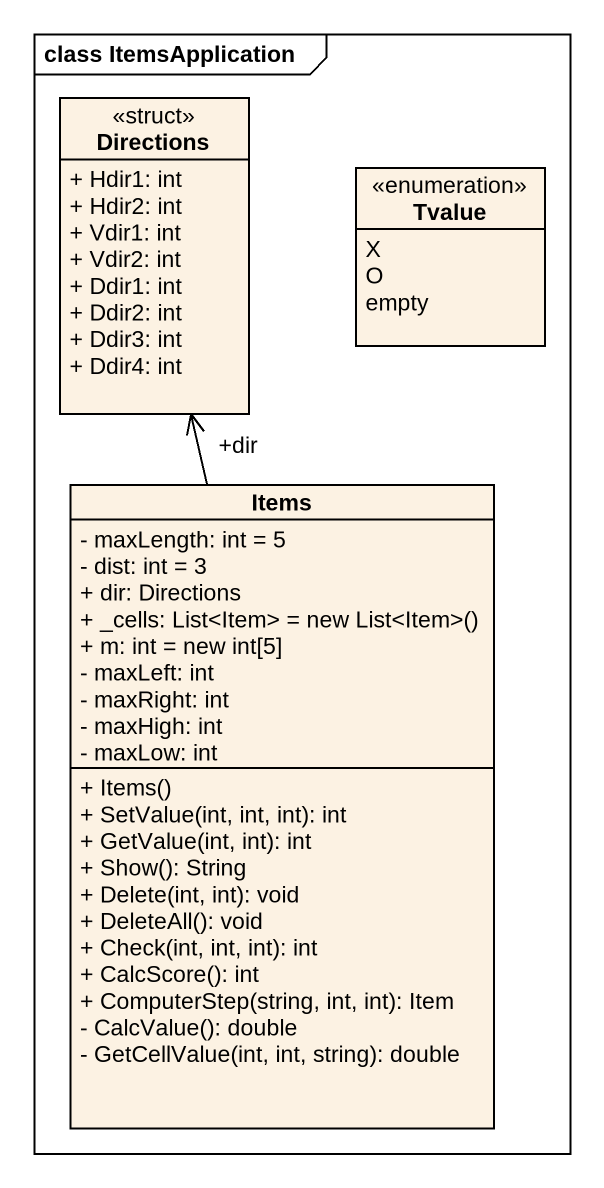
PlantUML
@startuml
mainframe class ItemsApplication
hide circle
hide empty members
skinparam classAttributeIconSize 0
class Directions <<struct>> {
  + Hdir1: int
  + Hdir2: int
  + Vdir1: int
  + Vdir2: int
  + Ddir1: int
  + Ddir2: int
  + Ddir3: int
  + Ddir4: int
}
enum Tvalue {
  X
  O
  empty
}
class Items {
  - maxLength: int = 5
  - dist: int = 3
  + dir: Directions
  {field} + _cells: List<Item> = new List<Item>()
  + m: int = new int[5]
  - maxLeft: int
  - maxRight: int
  - maxHigh: int
  - maxLow: int
  + Items()
  + SetValue(int, int, int): int
  + GetValue(int, int): int
  + Show(): String
  + Delete(int, int): void
  + DeleteAll(): void
  + Check(int, int, int): int
  + CalcScore(): int
  + ComputerStep(string, int, int): Item
  - CalcValue(): double
  - GetCellValue(int, int, string): double
}
Items -up-> "+dir" Directions
@enduml
